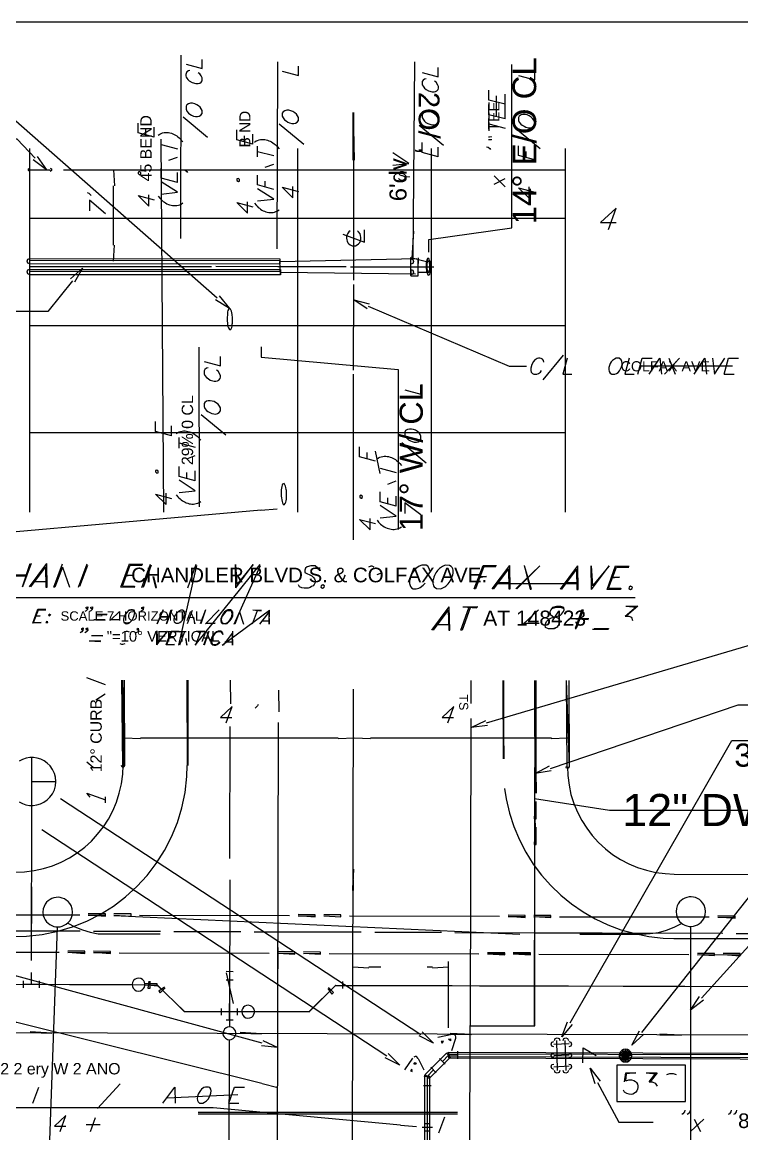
# Model space of a CAD drawing. Header units: feet. Extents: x 13 to 426, y 12 to 285.
# Drawn here: x 96.8 to 164, y 181.1 to 284.9 of the extents above; entities that cross this region are included whole.
import ezdxf
from ezdxf.enums import TextEntityAlignment as Align

# ---------------------------------------------------------------- set-up
doc = ezdxf.new("R2010")
doc.units = ezdxf.units.FT
for name, color, linetype in [('AGUA', 5, 'UTIL_W'), ('ALCANTARILLADO', 3, 'UTIL_SS'), ('ANOTACION', 8, 'CONTINUOUS'), ('EJE_VIA', 7, 'CONTINUOUS')]:
    doc.layers.add(name, color=color, linetype=linetype)
doc.styles.add('CAD_TEXT', font='Arial')
doc.styles.add('LTSTD', font='Arial')
doc.linetypes.add('UTIL_SS', pattern='A,4,-3,["SS",LTSTD,S=1.2,R=0,X=-2.22,Y=-0.6],-3', length=10)
doc.linetypes.add('UTIL_SS_AB', pattern='A,4,-3,["/",LTSTD,S=1.2,R=0,X=-1.86,Y=-0.6],-3,4,-3,["SS",LTSTD,S=1.2,R=0,X=-2.22,Y=-0.6],-3', length=20)
doc.linetypes.add('UTIL_W', pattern='A,4,-3,["W",LTSTD,S=1.2,R=0,X=-1.86,Y=-0.6],-3', length=10)

msp = doc.modelspace()

# ---------------------------------------------------------------- linework, layer by layer
at = {"layer": 'AGUA'}
msp.add_lwpolyline([(52.18, 195.19), (109.35, 194.99), (111.91, 192.5), (123.55, 192.49), (126.06, 194.96), (299.9, 194.46)], dxfattribs=at)
at = {"layer": 'ALCANTARILLADO', "linetype": 'UTIL_SS_AB'}
msp.add_lwpolyline([(144.62, 223.37), (144.58, 191.11), (138.52, 191.13)], dxfattribs=at)
at = {"layer": 'ANOTACION'}
msp.add_lwpolyline([(144.61, 212.39), (151.6, 211.29), (187.9, 211.29)], dxfattribs=at)
msp.add_solid([(144.61, 212.39), (146.65, 211.12), (146.94, 212.97), (144.61, 212.39)], dxfattribs=at)
at = {"layer": 'EJE_VIA'}
for p, q in [((111.57, 264.72), (111.62, 281.85)), ((120.57, 263.75), (120.62, 281.22)), ((133.28, 262.95), (133.43, 281.23)), ((142.48, 265.72), (142.48, 280.98)), ((141.07, 276.1), (141.07, 278.03)), ((141.85, 275.88), (141.85, 278.18)), ((127.72, 260.82), (127.72, 276.48)), ((111.78, 276.08), (114.07, 274.18)), ((120.77, 275.43), (123.05, 273.53)), ((133.83, 275.3), (136.12, 273.42)), ((140.35, 274.93), (140.35, 275.93)), ((140.35, 275.43), (141.85, 275.03)), ((108.3, 274.38), (108.3, 274.95)), ((109.08, 274.17), (109.08, 275.1)), ((117.52, 273.73), (117.52, 274.3)), ((118.3, 273.52), (118.3, 274.45)), ((142.83, 275.03), (145.12, 273.13)), ((110, 239.15), (109.75, 274)), ((109.75, 273.5), (111.25, 273.1)), ((118.75, 272.35), (118.75, 273.35)), ((135.62, 272.33), (135.62, 273.25)), ((97.48, 239.15), (97.48, 273.12)), ((110.47, 272.02), (111.25, 272.32)), ((118.75, 272.85), (120.25, 272.45)), ((122.5, 239.15), (122.5, 273.12)), ((135, 239.15), (135, 273.12)), ((143.83, 272.27), (143.83, 272.83)), ((144.62, 272.05), (144.62, 272.98)), ((147.5, 239.15), (147.5, 273.12)), ((97.48, 271.13), (99.37, 271.13)), ((100.62, 271.13), (147.5, 271.12)), ((105.29, 271.13), (105.39, 269.62)), ((119.45, 271.37), (120.25, 271.67)), ((111.25, 269.95), (111.25, 270.88)), ((119.45, 269.52), (119.45, 270.08)), ((140.85, 270.58), (141.85, 269.53)), ((140.85, 269.8), (141.85, 270.32)), ((105.3, 264.08), (105.3, 269.63)), ((121.05, 269.5), (122.55, 269.1)), ((143.12, 269.45), (144.62, 269.05)), ((107.58, 268.72), (109.08, 268.32)), ((116.8, 268.07), (118.3, 267.67)), ((151.5, 265.55), (152.22, 267.55)), ((97.48, 266.6), (147.5, 266.6)), ((133.17, 262.85), (133.33, 265.38)), ((105.29, 262.58), (105.39, 264.09)), ((120.83, 262.57), (133.62, 262.85)), ((133.05, 262.92), (134.52, 262.57)), ((133.05, 262.4), (133.05, 262.92)), ((133.73, 262.9), (133.75, 262.38)), ((97.48, 262.67), (120.83, 262.65)), ((97.48, 262.08), (114.45, 262.08)), ((120.87, 261.32), (120.83, 262.57)), ((127.42, 262.07), (135.2, 262.07)), ((133.05, 261.77), (133.07, 261.23)), ((133.75, 261.23), (133.75, 262.73)), ((133.75, 261.22), (133.75, 261.75)), ((97.48, 261.67), (120.87, 261.65)), ((120.87, 261.57), (133.5, 261.4)), ((133.07, 261.23), (133.75, 261.22)), ((133.75, 261.57), (134.55, 261.57)), ((127.7, 252.42), (127.72, 260.42)), ((97.48, 256.58), (147.5, 256.58)), ((113.27, 254.57), (113.28, 239.65)), ((145.4, 251.52), (147.3, 253.82)), ((156.75, 252.02), (158.15, 253.52)), ((157.15, 253.52), (157.75, 252.02)), ((131.87, 252.47), (131.88, 237.52)), ((154.47, 252.82), (163.1, 252.82)), ((127.7, 236.57), (127.7, 252.02)), ((162.32, 252.02), (163.25, 252.02)), ((113.47, 248.28), (115.77, 246.38)), ((110.7, 246.28), (110.7, 247.22)), ((97.48, 246.58), (147.5, 246.58)), ((111.43, 245.12), (111.43, 246.12)), ((111.43, 245.62), (112.93, 245.22)), ((132.22, 245.65), (134.5, 243.75)), ((112.15, 244.13), (112.93, 244.43)), ((128.98, 244.13), (128.98, 244.7)), ((130.18, 242.75), (129.77, 244.85)), ((130.18, 243.25), (131.68, 242.85)), ((112.15, 242.28), (112.15, 242.85)), ((112.93, 242.07), (112.93, 243)), ((130.9, 241.77), (131.68, 242.07)), ((109.2, 240.83), (110.7, 240.43)), ((130.9, 239.92), (130.9, 240.48)), ((131.68, 239.7), (131.68, 240.63)), ((119.06, 239.32), (120.57, 239.45)), ((128.27, 238.47), (129.77, 238.07)), ((97.43, 232.15), (99.07, 234.33)), ((98.95, 234.02), (97.53, 232.15)), ((99.72, 232.13), (100.52, 234.32)), ((100.52, 234), (101.18, 232.13)), ((102.02, 232.13), (102.82, 234.32)), ((102.15, 232.23), (102.88, 234.2)), ((105.97, 232.12), (106.77, 234.3)), ((106.12, 232.22), (106.83, 234.18)), ((106.77, 234.3), (108.02, 234.28)), ((106.83, 234.18), (107.98, 234.18)), ((107.95, 232.1), (108.75, 234.28)), ((108.82, 234.18), (108.05, 232.1)), ((111.4, 226.72), (113.08, 234.17)), ((112.22, 232.08), (113.02, 234.27)), ((112.9, 226.72), (118.97, 234.25)), ((116.57, 228.68), (119.03, 234.15)), ((116.7, 232.07), (118.33, 234.25)), ((118.33, 234.25), (116.82, 232.38)), ((138.98, 231.98), (139.8, 234.17)), ((139.8, 234.17), (141.05, 234.15)), ((139.87, 234.05), (141, 234.05)), ((140.65, 231.97), (142.3, 234.15)), ((145.1, 234.13), (142.85, 231.97)), ((145.1, 234.13), (142.95, 231.97)), ((143.65, 234.15), (144.3, 231.95)), ((147.02, 231.95), (148.65, 234.13)), ((149.93, 231.93), (151.57, 234.12)), ((151.57, 234.12), (150.03, 232.25)), ((151.38, 231.93), (152.18, 234.12)), ((151.53, 232.03), (152.25, 234)), ((152.18, 234.12), (153.43, 234.1)), ((152.25, 234), (153.4, 234)), ((95.83, 233.2), (97.08, 233.18)), ((95.87, 233.3), (97.12, 233.3)), ((97.83, 232.67), (99.08, 232.67)), ((141.05, 232.48), (148.67, 232.47)), ((141.2, 232.6), (142.23, 232.58)), ((147.55, 232.57), (148.6, 232.57)), ((93.12, 231.18), (154.02, 231.18)), ((97.75, 228.77), (98.23, 230.08)), ((97.83, 228.83), (98.28, 230.02)), ((98.23, 230.08), (98.98, 230.07)), ((98.28, 230.02), (98.97, 230.02)), ((103.63, 229.62), (104.7, 229.62)), ((103.63, 229.62), (104.68, 229.55)), ((105, 229.05), (105.85, 229.85)), ((112.65, 229.95), (112.18, 228.7)), ((113.87, 230.02), (113.38, 228.7)), ((113.87, 230.02), (113.43, 228.7)), ((113.88, 228.7), (115.17, 230)), ((115.45, 226.7), (119.87, 229.98)), ((117.05, 229.82), (116.63, 228.68)), ((117.05, 229.82), (117.43, 228.68)), ((118.72, 229.93), (118.25, 228.68)), ((118.3, 230), (119.12, 229.98)), ((118.3, 230), (119.08, 229.93)), ((119.8, 229.8), (118.93, 228.68)), ((135.03, 228.1), (136.65, 230.3)), ((136.53, 229.98), (135.13, 228.1)), ((137.73, 228.12), (138.48, 230.2)), ((137.9, 230.3), (139.22, 230.2)), ((143.55, 228.67), (144.98, 230.02)), ((153.08, 229.43), (154.15, 230.37)), ((153.12, 230.37), (154.12, 230.27)), ((103.45, 229.12), (104.52, 229.12)), ((103.45, 229.12), (104.5, 229.05)), ((105.02, 229.12), (105.9, 229.1)), ((109.67, 229.35), (110.42, 229.33)), ((109.7, 229.4), (110.45, 229.4)), ((119.12, 228.98), (119.87, 228.98)), ((135.43, 228.63), (136.68, 228.63)), ((143.58, 228.77), (145.05, 228.77)), ((147.9, 229.2), (149.68, 229.2)), ((147.9, 229.2), (149.63, 229.1)), ((103.22, 227.63), (104.28, 227.63)), ((103.22, 227.63), (104.25, 227.57)), ((109.33, 226.73), (110.32, 228.03)), ((110.32, 228.03), (109.4, 226.92)), ((110.2, 226.73), (110.68, 228.03)), ((110.28, 226.78), (110.73, 227.98)), ((110.68, 228.03), (111.43, 228.03)), ((110.73, 227.98), (111.42, 227.97)), ((111.92, 227.97), (111.45, 226.72)), ((113.42, 227.97), (112.95, 226.72)), ((113, 228.03), (113.82, 228.03)), ((113, 228.03), (113.78, 227.97)), ((114.18, 228.03), (113.7, 226.72)), ((114.18, 228.03), (113.77, 226.72)), ((116.37, 227.83), (115.52, 226.7)), ((146.42, 228.25), (146.82, 228.47)), ((103.03, 227.13), (104.1, 227.13)), ((103.03, 227.13), (104.07, 227.07)), ((115.7, 227.02), (116.45, 227.02)), ((102.77, 223.68), (104.52, 223.05)), ((106.05, 223.43), (106.23, 215.46)), ((106.05, 223.43), (106.13, 215.47)), ((106.12, 223.44), (106.33, 215.47)), ((106.27, 223.43), (106.33, 215.47)), ((112.15, 223.43), (112.2, 215.47)), ((112.15, 223.43), (112.17, 215.47)), ((112.17, 223.43), (112.23, 215.47)), ((112.23, 223.43), (112.23, 215.47)), ((116.17, 223.43), (116.2, 221.22)), ((138.7, 221.27), (138.7, 223.42)), ((141.65, 223.42), (141.73, 216.08)), ((141.65, 223.42), (141.67, 216.08)), ((141.73, 216.08), (141.73, 223.42)), ((144.6, 223.42), (144.77, 212.9)), ((144.6, 223.42), (144.63, 212.9)), ((144.77, 212.9), (144.77, 223.42)), ((147.55, 223.42), (147.83, 215.35)), ((147.55, 223.42), (147.63, 215.35)), ((147.8, 223.42), (147.83, 215.35)), ((120.69, 222.5), (120.72, 220.5)), ((127.36, 83.6), (127.7, 222.6)), ((103.65, 221.62), (104.52, 222.18)), ((115.82, 219.47), (116.37, 220.97)), ((136.52, 219.47), (137.07, 220.97)), ((120.47, 131.03), (120.69, 219.5)), ((138.62, 191.15), (138.7, 219.85)), ((116.15, 206.78), (116.18, 219.12)), ((106.3, 218.07), (107.81, 217.98)), ((107.8, 218.07), (126.28, 218.07)), ((126.27, 217.98), (127.78, 218.07)), ((127.78, 218.07), (129.29, 217.98)), ((129.28, 218.07), (146.18, 218.07)), ((146.17, 217.98), (147.68, 218.07)), ((97.65, 211.73), (97.67, 216.22)), ((102.8, 215.82), (103.38, 215.32)), ((100.33, 212.38), (134, 190.33)), ((104.55, 211.97), (104.55, 212.55)), ((144.64, 212.1), (144.67, 208.1)), ((97.62, 197.33), (97.65, 211.73)), ((98.6, 209.48), (130.82, 188.35)), ((144.62, 191.15), (144.65, 207.3)), ((127.65, 205.78), (127.66, 203.78)), ((157.65, 205.32), (274.88, 204.92)), ((97.63, 197.25), (97.65, 204.13)), ((88.13, 201.54), (102.13, 201.52)), ((102.93, 201.49), (104.53, 201.5)), ((105.33, 201.47), (143.25, 199.72)), ((107.73, 201.48), (121.73, 201.45)), ((122.53, 201.42), (124.13, 201.43)), ((127.33, 201.41), (141.33, 201.38)), ((142.13, 201.36), (143.73, 201.37)), ((144.53, 201.34), (146.13, 201.37)), ((146.93, 201.34), (160.93, 201.32)), ((161.73, 201.29), (163.33, 201.3)), ((95.93, 200.01), (102.18, 200.02)), ((99.17, 175.25), (100.07, 200.38)), ((103.43, 199.99), (109.68, 199.98)), ((110.93, 199.96), (117.18, 199.97)), ((118.43, 199.94), (128.43, 199.92)), ((129.68, 199.89), (135.93, 199.9)), ((137.18, 199.87), (162.18, 199.8)), ((144.68, 199.84), (150.93, 199.85)), ((159.18, 159.68), (159.2, 200.43)), ((163.43, 199.77), (169.68, 199.78)), ((120.62, 198.48), (120.65, 196.48)), ((157.63, 199.32), (170.22, 199.28)), ((90.88, 198.02), (100.22, 198.02)), ((101.02, 197.99), (102.62, 198.02)), ((103.42, 197.99), (105.02, 198)), ((105.82, 197.98), (119.82, 197.95)), ((120.62, 197.92), (122.22, 197.95)), ((123.02, 197.92), (124.62, 197.93)), ((125.42, 197.91), (139.42, 197.88)), ((127.63, 197.15), (127.63, 198.15)), ((140.22, 197.86), (141.82, 197.88)), ((142.62, 197.86), (144.22, 197.87)), ((145.02, 197.84), (159.02, 197.82)), ((159.82, 197.79), (163.82, 197.8)), ((127.63, 196.66), (129.14, 196.56)), ((129.13, 196.65), (130.25, 196.65)), ((134.58, 196.65), (135.08, 196.65)), ((135.07, 196.56), (136.58, 196.66)), ((136.58, 190.95), (136.58, 197.15)), ((96.87, 194.7), (96.87, 195.35)), ((97.62, 195.03), (97.62, 196.12)), ((98.38, 194.7), (98.38, 195.35)), ((115.82, 196.25), (116.45, 196.23)), ((115.82, 196.1), (116.45, 193.23)), ((115.82, 195.45), (116.45, 195.45)), ((126.7, 194.63), (126.72, 195.28)), ((52.28, 195.18), (107.03, 195)), ((96.87, 195.03), (98.38, 195.03)), ((108.23, 194.97), (109.37, 194.98)), ((109.37, 194.98), (111.88, 192.48)), ((123.55, 192.45), (126.05, 194.95)), ((126.05, 194.91), (242.75, 194.65)), ((116.12, 191.7), (116.12, 193.22)), ((111.88, 192.48), (117.25, 192.47)), ((115.37, 192.13), (115.37, 192.78)), ((116.88, 192.13), (116.88, 192.78)), ((118.45, 192.47), (123.55, 192.45)), ((115.8, 191.7), (116.45, 191.7)), ((138.58, 178.27), (138.59, 191.15)), ((138.62, 191.12), (144.62, 191.15)), ((58.3, 190.65), (175.12, 190.27)), ((135.58, 190.1), (136.92, 190.38)), ((136.72, 190.37), (138.72, 190.38)), ((156.32, 190.3), (158.32, 190.32)), ((115.97, 134.7), (116.12, 189.85)), ((136.88, 188.85), (137.25, 189.98)), ((146.4, 189.43), (147.83, 189.5)), ((146.65, 189.79), (146.72, 186.98)), ((147.45, 189.79), (147.52, 186.98)), ((149.15, 189.08), (150.35, 188.37)), ((132.48, 187.02), (133.23, 188.13)), ((133.75, 188.1), (134.28, 187.03)), ((135.73, 188.08), (136.25, 187.57)), ((136.58, 188.54), (299.95, 188.1)), ((136.58, 188.29), (299.95, 187.77)), ((137.43, 188.05), (137.43, 188.77)), ((146.4, 188.38), (147.83, 188.45)), ((134.93, 187.27), (135.43, 186.75)), ((146.4, 187.33), (147.83, 187.4)), ((158.7, 184.07), (158.7, 187.47)), ((134.58, 186.42), (134.6, 106.17)), ((153.02, 185.9), (153.12, 186.77)), ((153.12, 186), (153.2, 186.67)), ((155.02, 186.77), (155.97, 186.67)), ((155.3, 185.9), (155.97, 186.77)), ((97.77, 183.93), (98.32, 185.43)), ((103.8, 183.43), (105.92, 185.72)), ((119.16, 185.76), (120.62, 185.4)), ((134.23, 185.58), (134.95, 185.58)), ((110.3, 184.43), (116.9, 184.72)), ((116.05, 183.93), (116.98, 183.93)), ((152.3, 184.07), (158.7, 184.07)), ((113.2, 183.08), (137.4, 183.08)), ((113.2, 182.93), (137.4, 182.93)), ((100.3, 181.28), (100.85, 182.78)), ((102.75, 181.93), (104.03, 181.93)), ((103.15, 181.28), (103.62, 182.57)), ((132.09, 181.87), (133.6, 181.73)), ((134.3, 182.03), (134.87, 182.03)), ((135.68, 181.15), (136.22, 182.65)), ((159.18, 181.27), (160.42, 182.43)), ((159.5, 182.43), (160.1, 181.27)), ((134.1, 181.68), (135.07, 181.68)), ((134.3, 181.33), (134.87, 181.33))]:
    msp.add_line(p, q, dxfattribs=at)
for points in [[(426.22, 284.92), (12.6, 284.92), (12.6, 12.08)], [(112.07, 281), (113.57, 280.6), (113.57, 281.45)], [(121.05, 280.35), (122.55, 279.95), (122.55, 280.8)], [(134.12, 280.23), (135.62, 279.83), (135.62, 280.68)], [(112.42, 280.4), (112.28, 280.37), (112.13, 280.27), (112.07, 280.14), (112.04, 280.02), (112.05, 279.9), (112.09, 279.78), (112.15, 279.68), (112.23, 279.57), (112.37, 279.44), (112.63, 279.27), (112.98, 279.18), (113.2, 279.2), (113.35, 279.23), (113.48, 279.33), (113.57, 279.45), (113.57, 279.73), (113.48, 279.9), (113.35, 280.08), (113.2, 280.2)], [(134.48, 279.63), (134.33, 279.6), (134.2, 279.5), (134.12, 279.37), (134.12, 279.08), (134.2, 278.93), (134.33, 278.75), (134.48, 278.63), (134.7, 278.5), (135.05, 278.42), (135.22, 278.41), (135.37, 278.44), (135.48, 278.5), (135.6, 278.64), (135.63, 278.76), (135.63, 278.9), (135.59, 279.05), (135.42, 279.32), (135.27, 279.42)], [(143.12, 279.95), (144.62, 279.55), (144.62, 280.4)], [(141.85, 277.25), (140.35, 277.65), (140.35, 278.58)], [(112.07, 276.78), (112.13, 276.62), (112.28, 276.43), (112.42, 276.32), (112.58, 276.23), (112.76, 276.15), (112.95, 276.11), (113.13, 276.1), (113.3, 276.14), (113.45, 276.23), (113.57, 276.38), (113.57, 276.67), (113.48, 276.83), (113.38, 276.97), (113.23, 277.1), (113.06, 277.21), (112.87, 277.29), (112.67, 277.34), (112.47, 277.35), (112.29, 277.3), (112.13, 277.2), (112.07, 277.07), (112.07, 276.78)], [(114.98, 259.15), (94.9, 276.8), (60.88, 276.8)], [(121.05, 276.13), (121.12, 275.98), (121.27, 275.8), (121.4, 275.69), (121.56, 275.59), (121.74, 275.51), (121.93, 275.46), (122.12, 275.45), (122.29, 275.49), (122.44, 275.58), (122.55, 275.73), (122.55, 276.02), (122.48, 276.18), (122.37, 276.33), (122.22, 276.46), (122.04, 276.57), (121.86, 276.65), (121.66, 276.69), (121.47, 276.7), (121.28, 276.65), (121.12, 276.55), (121.05, 276.42), (121.05, 276.13)], [(127.67, 272.02), (127.67, 276.48), (127.77, 272.02)], [(134.12, 276.02), (134.2, 275.85), (134.33, 275.67), (134.47, 275.56), (134.64, 275.47), (134.82, 275.39), (135.01, 275.34), (135.2, 275.33), (135.37, 275.36), (135.51, 275.46), (135.62, 275.62), (135.62, 275.9), (135.55, 276.07), (135.45, 276.21), (135.3, 276.34), (135.12, 276.45), (134.93, 276.53), (134.83, 276.56), (134.73, 276.58), (134.53, 276.58), (134.35, 276.54), (134.2, 276.43), (134.12, 276.3), (134.12, 276.02)], [(141.85, 275.88), (140.35, 276.28), (140.35, 277.22)], [(143.12, 275.73), (143.18, 275.57), (143.33, 275.4), (143.46, 275.29), (143.63, 275.19), (143.81, 275.11), (144, 275.06), (144.18, 275.05), (144.36, 275.09), (144.51, 275.18), (144.62, 275.33), (144.62, 275.62), (144.55, 275.78), (144.43, 275.93), (144.28, 276.06), (144.11, 276.17), (143.92, 276.25), (143.73, 276.29), (143.53, 276.3), (143.35, 276.25), (143.18, 276.15), (143.12, 276.02), (143.12, 275.73)], [(109.08, 274.17), (107.58, 274.57), (107.58, 275.5)], [(109.47, 274.37), (109.62, 274.47), (109.75, 274.53), (109.88, 274.57), (110.02, 274.6), (110.15, 274.62), (110.29, 274.62), (110.42, 274.6), (110.56, 274.58), (110.69, 274.54), (110.82, 274.49), (110.95, 274.43), (111.08, 274.37), (111.2, 274.29), (111.31, 274.21), (111.42, 274.12), (111.52, 274.03), (111.75, 273.75)], [(118.3, 273.52), (116.8, 273.92), (116.8, 274.85)], [(97.97, 272.22), (96.28, 273.98), (89.52, 273.98)], [(118.45, 273.72), (118.6, 273.82), (118.74, 273.88), (118.88, 273.92), (119.01, 273.95), (119.15, 273.97), (119.29, 273.97), (119.42, 273.96), (119.55, 273.93), (119.68, 273.89), (119.81, 273.85), (119.93, 273.79), (120.05, 273.73), (120.17, 273.65), (120.28, 273.57), (120.39, 273.48), (120.5, 273.38), (120.6, 273.28), (120.75, 273.1)], [(135.62, 272.33), (134.12, 272.73), (134.12, 273.67)], [(140.13, 273.28), (140.28, 273.23), (140.42, 273.13), (140.48, 273.03)], [(144.62, 272.05), (143.12, 272.45), (143.12, 273.38)], [(98.15, 272.38), (99.02, 271.13), (97.8, 272.05)], [(131.37, 271.57), (132.87, 271.73), (131.37, 272.72)], [(97.48, 270.98), (97.35, 271.07), (97.35, 271.22), (97.48, 271.28)], [(99.37, 271.28), (99.5, 271.22), (99.5, 271.07), (99.37, 270.98)], [(111.25, 269.95), (109.75, 270.35), (109.75, 271.28)], [(111.85, 271.13), (111.98, 271.08), (112.13, 270.98), (112.2, 270.88)], [(107.72, 270.97), (107.6, 270.92), (107.6, 270.78), (107.72, 270.67), (107.85, 270.72), (107.85, 270.85), (107.72, 270.97)], [(116.95, 270.32), (116.82, 270.27), (116.82, 270.13), (116.95, 270.03), (117.07, 270.07), (117.07, 270.22), (116.95, 270.32)], [(120.25, 269.3), (118.75, 269.72), (118.75, 270.63)], [(102.83, 269), (102.98, 268.95), (103.12, 268.83), (103.2, 268.73)], [(109.75, 268.85), (111.25, 269.03), (109.75, 270)], [(118.75, 268.22), (120.25, 268.38), (118.75, 269.35)], [(121.05, 269.5), (122.05, 268.52), (122.05, 269.58)], [(143.12, 269.45), (144.12, 268.47), (144.12, 269.53)], [(104.55, 267.03), (103.05, 268.28), (103.05, 267.28)], [(107.58, 268.72), (108.58, 267.73), (108.58, 268.8)], [(109.47, 268.65), (109.62, 268.47), (109.71, 268.37), (109.82, 268.27), (109.93, 268.18), (110.04, 268.1), (110.16, 268.03), (110.28, 267.96), (110.41, 267.9), (110.53, 267.86), (110.67, 267.82), (110.8, 267.8), (110.94, 267.78), (111.07, 267.78), (111.21, 267.8), (111.35, 267.83), (111.48, 267.87), (111.62, 267.93), (111.75, 268.03)], [(116.8, 268.07), (117.8, 267.08), (117.8, 268.15)], [(118.45, 268), (118.6, 267.82), (118.7, 267.72), (118.81, 267.62), (118.92, 267.53), (119.03, 267.45), (119.15, 267.37), (119.27, 267.31), (119.39, 267.25), (119.52, 267.21), (119.65, 267.17), (119.78, 267.14), (119.91, 267.13), (120.05, 267.13), (120.19, 267.15), (120.32, 267.18), (120.46, 267.22), (120.6, 267.28), (120.75, 267.38)], [(152.22, 267.55), (150.78, 266.22), (152.22, 266.22)], [(126.72, 265.1), (128.72, 264.37), (128.72, 265.52)], [(127.38, 265.42), (127.27, 265.33), (127.13, 265.15), (127.08, 265.01), (127.05, 264.87), (127.05, 264.73), (127.07, 264.58), (127.11, 264.45), (127.18, 264.32), (127.27, 264.21), (127.38, 264.12), (127.57, 264.03), (127.88, 264.03), (128.05, 264.11), (128.18, 264.21), (128.28, 264.34), (128.34, 264.48), (128.38, 264.64), (128.38, 264.81), (128.36, 264.98), (128.32, 265.15), (128.18, 265.33), (128.07, 265.42)], [(134.73, 263.43), (134.73, 264.62), (142.48, 265.72)], [(97.48, 262.33), (97.3, 262.4), (97.23, 262.58), (97.3, 262.77), (97.48, 262.83)], [(120.83, 262.32), (97.48, 262.33), (97.48, 262.83), (120.83, 262.82), (120.83, 262.32)], [(133.05, 262.82), (133.23, 262.75), (133.3, 262.57), (133.23, 262.38), (133.05, 262.32)], [(134.57, 261.5), (134.63, 261.32), (134.75, 261.27), (134.82, 261.38), (134.86, 261.51), (134.88, 261.64), (134.89, 261.79), (134.9, 261.93), (134.9, 262.17), (134.88, 262.32), (134.87, 262.44), (134.85, 262.55), (134.81, 262.66), (134.77, 262.77), (134.65, 262.88), (134.56, 262.72), (134.52, 262.58), (134.5, 262.42), (134.49, 262.25), (134.49, 262.08), (134.5, 261.91), (134.52, 261.75), (134.53, 261.62), (134.57, 261.5)], [(97.48, 261.33), (97.3, 261.4), (97.23, 261.58), (97.3, 261.77), (97.48, 261.83)], [(120.87, 261.32), (97.48, 261.33), (97.48, 261.83), (120.87, 261.82), (120.87, 261.32)], [(101.27, 260.93), (102.4, 261.95), (101.65, 260.62)], [(127.02, 262.07), (120.62, 262.07), (114.85, 262.08)], [(133.07, 261.25), (133.05, 261.42), (133.05, 262.75)], [(133.07, 261.82), (133.25, 261.75), (133.32, 261.57), (133.25, 261.38), (133.07, 261.32)], [(134.58, 262.47), (134.56, 262.33), (134.56, 262.23), (134.55, 262.12), (134.55, 262), (134.56, 261.89), (134.58, 261.78), (134.6, 261.68), (134.67, 261.53), (134.77, 261.58), (134.81, 261.7), (134.83, 261.87), (134.84, 262.06), (134.82, 262.26), (134.8, 262.43), (134.76, 262.55), (134.65, 262.62), (134.58, 262.47)], [(101.47, 260.77), (99.17, 257.9), (89.17, 257.9)], [(115.15, 259.35), (116.12, 258.17), (114.82, 258.97)], [(128.98, 258.15), (127.72, 258.98), (129.18, 258.62)], [(115.95, 257.87), (115.93, 257.72), (115.92, 257.55), (115.9, 257.37), (115.9, 257.18), (115.95, 256.63), (115.98, 256.48), (116.02, 256.37), (116.12, 256.2), (116.25, 256.22), (116.33, 256.4), (116.37, 256.53), (116.38, 256.7), (116.39, 256.81), (116.4, 256.93), (116.4, 257.04), (116.4, 257.16), (116.4, 257.27), (116.39, 257.39), (116.38, 257.5), (116.37, 257.62), (116.3, 257.92), (116.22, 258.1), (116.07, 258.13), (115.98, 257.98), (115.95, 257.87)], [(129.08, 258.38), (142.25, 252.77), (143.87, 252.78)], [(119.08, 254.6), (119.08, 253.63), (131.87, 252.47)], [(113.77, 253.22), (115.27, 252.82), (115.27, 253.67)], [(145.48, 253.17), (145.45, 253.32), (145.35, 253.45), (145.23, 253.51), (145.11, 253.54), (144.99, 253.53), (144.86, 253.49), (144.75, 253.43), (144.64, 253.36), (144.52, 253.22), (144.35, 252.95), (144.27, 252.6), (144.27, 252.38), (144.3, 252.23), (144.42, 252.1), (144.53, 252.02), (144.82, 252.02), (144.98, 252.1), (145.17, 252.23), (145.27, 252.38)], [(147.65, 253.52), (147.25, 252.02), (148.1, 252.02)], [(152.22, 253.52), (152.07, 253.45), (151.88, 253.32), (151.77, 253.18), (151.67, 253.02), (151.6, 252.84), (151.55, 252.65), (151.55, 252.47), (151.58, 252.29), (151.67, 252.14), (151.82, 252.02), (152.1, 252.02), (152.27, 252.1), (152.41, 252.2), (152.54, 252.35), (152.65, 252.52), (152.73, 252.72), (152.76, 252.82), (152.78, 252.92), (152.78, 253.02), (152.76, 253.21), (152.69, 253.38), (152.52, 253.52), (152.22, 253.52)], [(153.43, 253.52), (153.03, 252.02), (153.9, 252.02)], [(154.25, 252.02), (154.65, 253.52), (155.58, 253.52)], [(155.32, 252.02), (156.3, 253.52), (156.47, 252.02)], [(159.53, 252.02), (160.52, 253.52), (160.68, 252.02)], [(161.22, 253.52), (161.4, 252.02), (162.37, 253.52)], [(162.32, 252.02), (162.72, 253.52), (163.65, 253.52)], [(114.12, 252.62), (113.97, 252.58), (113.83, 252.48), (113.77, 252.35), (113.77, 252.07), (113.83, 251.9), (113.97, 251.72), (114.12, 251.62), (114.33, 251.48), (114.68, 251.38), (114.85, 251.39), (115, 251.42), (115.12, 251.48), (115.25, 251.63), (115.29, 251.75), (115.28, 251.89), (115.23, 252.04), (115.05, 252.3), (114.9, 252.4)], [(132.5, 250.57), (134, 250.17), (134, 251.02)], [(113.77, 249), (113.83, 248.83), (113.97, 248.65), (114.11, 248.55), (114.27, 248.45), (114.46, 248.37), (114.65, 248.33), (114.83, 248.31), (115, 248.35), (115.15, 248.44), (115.27, 248.6), (115.27, 248.88), (115.18, 249.05), (115.05, 249.22), (114.9, 249.33), (114.68, 249.47), (114.33, 249.55), (114.12, 249.55), (113.97, 249.52), (113.83, 249.4), (113.77, 249.28), (113.77, 249)], [(110.7, 246.28), (109.2, 246.68), (109.2, 247.62)], [(111.15, 246.48), (111.3, 246.58), (111.43, 246.64), (111.56, 246.69), (111.7, 246.71), (111.83, 246.73), (111.97, 246.73), (112.11, 246.71), (112.24, 246.69), (112.38, 246.65), (112.51, 246.61), (112.64, 246.55), (112.76, 246.48), (112.88, 246.41), (112.99, 246.33), (113.1, 246.24), (113.21, 246.15), (113.43, 245.87)], [(132.5, 246.35), (132.57, 246.2), (132.72, 246.02), (132.85, 245.91), (133.01, 245.81), (133.19, 245.73), (133.38, 245.68), (133.57, 245.67), (133.74, 245.71), (133.89, 245.8), (134, 245.95), (134, 246.23), (133.93, 246.4), (133.82, 246.55), (133.67, 246.68), (133.49, 246.79), (133.31, 246.87), (133.11, 246.91), (132.92, 246.91), (132.73, 246.87), (132.57, 246.77), (132.5, 246.63), (132.5, 246.35)], [(129.77, 243.92), (128.27, 244.32), (128.27, 245.25)], [(129.9, 244.12), (130.03, 244.22), (130.17, 244.28), (130.3, 244.32), (130.44, 244.35), (130.58, 244.37), (130.71, 244.37), (130.85, 244.35), (130.98, 244.33), (131.12, 244.29), (131.24, 244.25), (131.37, 244.19), (131.49, 244.12), (131.61, 244.05), (131.73, 243.97), (131.83, 243.88), (131.94, 243.78), (132.03, 243.68), (132.18, 243.5)], [(109.33, 243.07), (109.22, 243.03), (109.22, 242.9), (109.33, 242.78), (109.47, 242.83), (109.47, 242.97), (109.33, 243.07)], [(112.93, 242.07), (111.43, 242.47), (111.43, 243.4)], [(111.43, 240.97), (112.93, 241.13), (111.43, 242.12)], [(121, 241.53), (120.97, 241.38), (120.95, 241.22), (120.95, 240.65), (120.97, 240.47), (121, 240.3), (121.03, 240.15), (121.07, 240.02), (121.13, 239.9), (121.24, 239.83), (121.33, 239.95), (121.38, 240.07), (121.4, 240.2), (121.43, 240.35), (121.44, 240.46), (121.45, 240.58), (121.45, 240.69), (121.45, 240.81), (121.45, 240.92), (121.44, 241.04), (121.43, 241.15), (121.42, 241.27), (121.38, 241.43), (121.35, 241.57), (121.3, 241.68), (121.22, 241.82), (121.07, 241.75), (121.03, 241.65), (121, 241.53)], [(131.68, 239.7), (130.18, 240.1), (130.18, 241.03)], [(109.2, 240.83), (110.2, 239.85), (110.2, 240.92)], [(111.15, 240.77), (111.3, 240.58), (111.4, 240.48), (111.51, 240.39), (111.62, 240.3), (111.73, 240.21), (111.85, 240.14), (111.97, 240.07), (112.09, 240.02), (112.22, 239.97), (112.35, 239.93), (112.48, 239.91), (112.61, 239.9), (112.75, 239.9), (112.88, 239.91), (113.02, 239.94), (113.16, 239.99), (113.3, 240.05), (113.43, 240.15)], [(128.4, 240.72), (128.29, 240.66), (128.28, 240.53), (128.41, 240.44), (128.52, 240.45), (128.53, 240.6), (128.4, 240.72)], [(134, 238.88), (132.5, 240), (132.5, 239)], [(119.07, 239.32), (93.7, 237.07), (74.37, 237.07)], [(130.18, 238.6), (131.68, 238.78), (130.18, 239.75)], [(128.27, 238.47), (129.27, 237.48), (129.27, 238.55)], [(129.9, 238.4), (130.03, 238.22), (130.23, 238.03), (130.34, 237.94), (130.45, 237.86), (130.57, 237.78), (130.7, 237.72), (130.83, 237.66), (130.96, 237.61), (131.09, 237.57), (131.23, 237.55), (131.36, 237.53), (131.5, 237.53), (131.63, 237.55), (131.77, 237.58), (131.9, 237.62), (132.03, 237.68), (132.18, 237.78)], [(97.6, 234.33), (96.8, 232.15), (97.5, 234.33)], [(98.95, 234.02), (98.98, 232.13), (99.1, 232.13), (99.07, 234.33)], [(100.52, 234), (99.82, 232.13), (99.72, 232.13)], [(116.7, 232.07), (116.67, 234.25), (116.82, 232.38)], [(124.58, 233.92), (124.37, 233.92), (124.13, 234.12), (123.72, 234.12), (123.37, 234.02), (123.22, 233.92), (123.15, 233.72), (123.17, 233.5), (123.35, 233.4), (123.61, 233.29), (123.82, 233.18), (123.97, 233.05), (124.06, 232.91), (124.11, 232.77), (124.12, 232.64), (124.09, 232.51), (124.02, 232.38), (123.92, 232.27), (123.79, 232.18), (123.64, 232.1), (123.46, 232.05), (123.28, 232.03), (123.08, 232.03), (122.88, 232.07), (122.67, 232.15), (122.55, 232.35)], [(129.62, 234), (129.45, 234.1), (129.33, 234.1), (129.1, 234)], [(134.82, 233.67), (134.78, 233.87), (134.65, 234.08), (134.48, 234.18), (134.07, 234.18), (133.82, 234.08), (133.53, 233.88), (133.35, 233.67), (133.13, 233.35), (132.95, 232.83), (132.93, 232.71), (132.93, 232.59), (132.93, 232.48), (132.95, 232.37), (133.02, 232.2), (133.12, 232.07), (133.27, 231.99), (133.45, 231.97), (133.56, 231.98), (133.67, 232), (133.79, 232.04), (133.92, 232.1), (134.22, 232.32), (134.38, 232.52)], [(136.25, 234.18), (136, 234.07), (135.72, 233.87), (135.55, 233.7), (135.47, 233.6), (135.39, 233.48), (135.32, 233.35), (135.26, 233.21), (135.2, 233.07), (135.16, 232.92), (135.12, 232.77), (135.11, 232.63), (135.11, 232.5), (135.13, 232.37), (135.17, 232.25), (135.24, 232.15), (135.45, 232), (135.87, 231.98), (136.12, 232.1), (136.22, 232.16), (136.33, 232.24), (136.44, 232.34), (136.54, 232.45), (136.63, 232.57), (136.72, 232.7), (136.8, 232.84), (136.87, 232.98), (136.93, 233.13), (136.97, 233.28), (137, 233.43), (137.01, 233.57), (137, 233.71), (136.97, 233.84), (136.91, 233.96), (136.83, 234.07), (136.67, 234.17), (136.25, 234.18)], [(139.87, 234.05), (139.1, 231.98), (138.98, 231.98)], [(142.18, 233.83), (140.77, 231.97), (140.65, 231.97)], [(142.18, 233.83), (142.22, 231.97), (142.32, 231.97), (142.3, 234.15)], [(143.65, 234.15), (144.2, 231.95), (144.3, 231.95)], [(148.53, 233.82), (147.12, 231.95), (147.02, 231.95)], [(148.53, 233.82), (148.57, 231.93), (148.68, 231.93), (148.65, 234.13)], [(149.93, 231.93), (149.9, 234.12), (150.03, 232.25)], [(106.5, 233.25), (107.12, 233.25), (106.45, 233.15)], [(108.95, 233.13), (109.2, 232.1), (109.3, 232.1), (109.07, 233.13)], [(130.37, 233.47), (130.12, 233.37), (129.87, 233.27)], [(139.52, 233.12), (140.13, 233.12), (139.48, 233.02)], [(151.92, 233.07), (152.53, 233.07), (151.87, 232.97)], [(106.12, 232.22), (107.25, 232.22), (107.22, 232.1), (105.97, 232.12)], [(124.83, 232.35), (124.68, 232.25), (124.65, 232.13), (124.82, 232.03), (124.97, 232.13), (125, 232.25), (124.83, 232.35)], [(151.53, 232.03), (152.67, 232.03), (152.63, 231.92), (151.38, 231.93)], [(153.58, 232.23), (153.43, 232.13), (153.4, 232.02), (153.57, 231.92), (153.72, 232.02), (153.75, 232.13), (153.58, 232.23)], [(99.33, 229.63), (99.22, 229.52), (99.32, 229.45), (99.43, 229.57)], [(102.9, 230.18), (102.77, 230.12), (102.75, 230.25), (102.88, 230.3), (102.87, 230.05), (102.75, 229.93), (102.6, 229.87)], [(103.35, 230.18), (103.2, 230.12), (103.18, 230.25), (103.33, 230.3), (103.3, 230.05), (103.18, 229.93), (103.05, 229.87)], [(106.92, 230.03), (106.72, 229.98), (106.5, 229.74), (106.35, 229.51), (106.26, 229.31), (106.22, 229.14), (106.22, 228.99), (106.26, 228.87), (106.42, 228.73), (106.53, 228.72), (106.66, 228.74), (106.78, 228.8), (106.91, 228.91), (107.03, 229.05), (107.13, 229.25), (107.21, 229.49), (107.27, 229.78), (107.22, 229.98), (107.05, 230.03), (106.92, 230.03)], [(107.18, 229.92), (107.03, 229.98), (106.9, 229.98), (106.68, 229.92)], [(108.1, 230.17), (107.95, 230.1), (107.93, 230.22), (108.08, 230.28), (108.05, 230.03), (107.93, 229.92), (107.8, 229.85)], [(109.38, 228.72), (109.92, 230.03), (109.38, 228.72)], [(110.73, 230.03), (110.25, 228.72), (110.67, 230.03)], [(111.58, 229.97), (111.38, 229.9), (111.18, 229.68), (111.03, 229.48), (110.95, 229.3), (110.91, 229.14), (110.92, 229.01), (110.96, 228.9), (111.13, 228.77), (111.24, 228.76), (111.36, 228.78), (111.49, 228.83), (111.61, 228.92), (111.72, 229.05), (111.82, 229.23), (111.89, 229.44), (111.93, 229.7), (111.88, 229.9), (111.72, 229.97), (111.58, 229.97)], [(115.98, 230), (115.83, 229.95), (115.67, 229.82), (115.53, 229.65), (115.44, 229.5), (115.36, 229.33), (115.31, 229.16), (115.3, 228.99), (115.33, 228.84), (115.43, 228.74), (115.75, 228.7), (115.9, 228.75), (116.03, 228.85), (116.16, 228.98), (116.28, 229.13), (116.37, 229.29), (116.43, 229.46), (116.44, 229.63), (116.42, 229.79), (116.33, 229.93), (116.23, 230), (115.98, 230)], [(116.03, 229.93), (115.82, 229.88), (115.61, 229.66), (115.47, 229.45), (115.38, 229.27), (115.35, 229.11), (115.36, 228.98), (115.4, 228.87), (115.57, 228.75), (115.68, 228.74), (115.8, 228.76), (115.93, 228.82), (116.05, 228.91), (116.16, 229.05), (116.26, 229.22), (116.33, 229.43), (116.37, 229.68), (116.32, 229.88), (116.15, 229.93), (116.03, 229.93)], [(119.8, 229.8), (119.82, 228.68), (119.87, 229.98)], [(136.53, 229.98), (136.6, 228.12), (136.7, 228.12), (136.65, 230.3)], [(138.6, 230.2), (137.85, 228.12), (137.73, 228.12)], [(137.9, 230.3), (139.25, 230.32), (139.22, 230.2)], [(146.65, 230.33), (146.3, 230.23), (146.12, 230.02), (146.05, 229.82), (146.08, 229.6), (146.32, 229.4), (146.7, 229.3), (146.87, 229.2), (146.93, 229.08), (146.97, 228.88), (146.85, 228.57), (146.67, 228.37), (146.32, 228.25), (145.9, 228.25), (145.63, 228.35), (145.6, 228.57), (145.65, 228.76), (145.73, 228.91), (145.83, 229.03), (145.94, 229.13), (146.06, 229.2), (146.19, 229.26), (146.33, 229.3), (146.48, 229.34), (146.62, 229.38), (146.76, 229.42), (146.9, 229.47), (147.02, 229.53), (147.13, 229.61), (147.23, 229.72), (147.31, 229.86), (147.37, 230.03), (147.35, 230.23), (147.07, 230.33), (146.65, 230.33)], [(147.3, 230.13), (147.03, 230.23), (146.62, 230.23), (146.27, 230.13)], [(149.03, 230.03), (148.4, 228.27), (148.5, 228.27)], [(149.03, 230.03), (149.15, 230.03), (148.5, 228.27)], [(153.12, 230.37), (154.25, 230.37), (153.18, 229.43)], [(97.83, 228.83), (98.53, 228.82), (97.75, 228.77)], [(98.07, 229.45), (98.45, 229.45), (98.05, 229.38)], [(99.07, 228.95), (98.97, 228.82), (99.15, 228.82), (99.13, 228.95)], [(106.3, 228.85), (106.47, 228.8), (106.58, 228.8), (106.8, 228.85)], [(112.73, 229.33), (112.88, 228.7), (112.8, 229.33)], [(113.97, 228.77), (114.78, 228.77), (113.88, 228.7)], [(153.08, 229.43), (153.4, 229.43), (153.67, 229.33), (153.77, 229.02)], [(102.48, 228.2), (102.33, 228.13), (102.32, 228.27), (102.47, 228.32), (102.43, 228.07), (102.33, 227.95), (102.18, 227.88)], [(102.92, 228.2), (102.77, 228.13), (102.75, 228.27), (102.85, 228.32), (102.88, 228.07), (102.77, 227.95), (102.62, 227.88)], [(106.77, 227.93), (106.6, 228), (106.48, 228), (106.27, 227.93)], [(107.67, 228.18), (107.52, 228.12), (107.5, 228.23), (107.6, 228.3), (107.63, 228.05), (107.52, 227.93), (107.37, 227.87)], [(109.33, 226.73), (109.32, 228.05), (109.4, 226.92)], [(115.52, 227.7), (115.5, 227.83), (115.42, 227.95), (115.32, 228.02), (115.07, 228.02), (114.92, 227.97), (114.75, 227.83), (114.63, 227.72), (114.5, 227.52), (114.38, 227.22), (114.38, 227.06), (114.39, 226.93), (114.43, 226.83), (114.54, 226.73), (114.69, 226.7), (114.83, 226.72), (114.98, 226.77), (115.15, 226.9), (115.25, 227.02)], [(115.52, 227.7), (115.43, 227.83), (115.33, 227.94), (115.19, 227.97), (115.07, 227.97), (114.96, 227.94), (114.86, 227.87), (114.72, 227.74), (114.64, 227.63), (114.57, 227.52), (114.45, 227.22), (114.45, 227.02), (114.5, 226.83), (114.6, 226.77), (114.85, 226.77), (115, 226.83), (115.2, 227.02)], [(116.37, 227.83), (116.4, 226.7), (116.43, 228.02)], [(150.17, 228.27), (151.53, 228.28), (151.48, 228.17), (150.03, 228.17)], [(105.88, 226.87), (106.03, 226.8), (106.17, 226.8), (106.38, 226.87)], [(110.28, 226.78), (110.98, 226.78), (110.2, 226.73)], [(110.52, 227.42), (110.9, 227.42), (110.5, 227.35)], [(112, 227.35), (112.15, 226.72), (112.07, 227.35)], [(140.13, 219.45), (165.32, 226.9), (209.88, 226.9)], [(116.37, 220.97), (115.28, 219.97), (116.35, 219.97)], [(118.8, 221.18), (118.75, 221.03), (118.53, 220.82)], [(137.07, 220.97), (135.98, 219.97), (137.05, 219.97)], [(146.1, 215.2), (163.63, 221.13), (194.33, 221.13)], [(140.2, 219.22), (138.68, 219.02), (140.05, 219.68)], [(147.92, 191.42), (163.03, 217.82), (182.18, 217.82)], [(97.67, 213.98), (99.9, 213.97), (99.87, 214.37), (99.77, 214.73), (99.59, 215.11), (99.36, 215.43), (99.1, 215.7), (98.81, 215.9), (98.49, 216.06), (98.16, 216.16), (97.82, 216.21), (97.47, 216.21), (97.13, 216.15), (96.8, 216.04), (96.49, 215.89)], [(96.15, 205.5), (96.98, 205.53), (97.89, 205.65), (98.76, 205.84), (99.6, 206.11), (100.41, 206.44), (101.18, 206.84), (101.91, 207.31), (102.6, 207.83), (103.23, 208.41), (103.81, 209.05), (104.34, 209.73), (104.81, 210.45), (105.22, 211.22), (105.56, 212.03), (105.83, 212.87), (106.03, 213.75), (106.15, 214.65), (106.18, 215.47)], [(96.15, 199.5), (97.15, 199.53), (98.64, 199.69), (100.08, 199.98), (101.47, 200.4), (102.81, 200.93), (104.08, 201.58), (105.29, 202.34), (106.41, 203.2), (107.46, 204.15), (108.42, 205.2), (109.28, 206.32), (110.05, 207.52), (110.7, 208.79), (111.25, 210.13), (111.68, 211.52), (111.98, 212.96), (112.15, 214.45), (112.18, 215.47)], [(106.33, 215.47), (106.25, 215.33), (106.1, 215.33), (106.03, 215.47)], [(146.17, 214.97), (144.67, 214.72), (146.02, 215.43)], [(147.83, 215.35), (147.75, 215.22), (147.6, 215.22), (147.53, 215.35)], [(147.68, 215.35), (147.72, 214.53), (147.83, 213.63), (148.01, 212.76), (148.28, 211.92), (148.61, 211.11), (149.01, 210.34), (149.48, 209.6), (150, 208.92), (150.58, 208.28), (151.22, 207.69), (151.9, 207.16), (152.63, 206.69), (153.4, 206.29), (154.21, 205.95), (155.05, 205.68), (155.92, 205.48), (156.82, 205.37), (157.65, 205.32)], [(96.48, 212.07), (96.79, 211.91), (97.11, 211.8), (97.45, 211.74), (97.8, 211.74), (98.14, 211.79), (98.47, 211.89), (98.79, 212.04), (99.08, 212.25), (99.35, 212.51), (99.58, 212.83), (99.77, 213.2), (99.87, 213.58), (99.9, 213.97)], [(141.8, 213.33), (141.97, 212.35), (142.27, 211.03), (142.68, 209.76), (143.19, 208.53), (143.8, 207.37), (144.49, 206.26), (145.27, 205.22), (146.13, 204.25), (147.07, 203.35), (148.07, 202.53), (149.14, 201.79), (150.27, 201.14), (151.45, 200.58), (152.68, 200.12), (153.96, 199.76), (155.27, 199.5), (156.62, 199.35), (157.63, 199.32)], [(103.1, 212.5), (102.8, 212.9), (104.55, 212.27)], [(144.67, 212.1), (144.57, 210.5), (144.77, 210.5), (144.77, 212.1)], [(154.62, 190.53), (171.82, 212.22), (190.97, 212.22)], [(144.67, 209.7), (144.57, 208.1), (144.77, 208.1), (144.77, 209.7)], [(160.2, 193.72), (171.92, 206.72), (193.3, 206.72)], [(127.65, 203.78), (127.7, 205.78), (127.6, 203.78)], [(116.15, 204.78), (116.12, 192.47), (116.12, 191.05)], [(101.47, 201.78), (101.43, 202.08), (101.33, 202.38), (101.2, 202.59), (101.05, 202.76), (100.88, 202.9), (100.7, 203.01), (100.51, 203.09), (100.32, 203.14), (100.12, 203.16), (99.92, 203.15), (99.72, 203.12), (99.54, 203.05), (99.36, 202.96), (99.19, 202.84), (99.04, 202.69), (98.92, 202.51), (98.81, 202.31), (98.73, 202.08), (98.7, 201.78), (98.73, 201.47), (98.81, 201.24), (98.91, 201.05), (99.04, 200.87), (99.18, 200.73), (99.35, 200.61), (99.52, 200.51), (99.71, 200.44), (99.91, 200.41), (100.11, 200.4), (100.31, 200.41), (100.5, 200.46), (100.69, 200.54), (100.88, 200.65), (101.05, 200.79), (101.2, 200.96), (101.33, 201.17), (101.43, 201.47), (101.47, 201.78)], [(160.58, 201.82), (160.55, 202.12), (160.45, 202.42), (160.33, 202.62), (160.18, 202.79), (160.02, 202.94), (159.84, 203.05), (159.65, 203.13), (159.45, 203.18), (159.25, 203.2), (159.04, 203.19), (158.84, 203.15), (158.65, 203.09), (158.47, 202.99), (158.3, 202.87), (158.15, 202.72), (158.02, 202.55), (157.92, 202.35), (157.85, 202.12), (157.82, 201.82), (157.85, 201.52), (157.92, 201.29), (158.02, 201.08), (158.15, 200.91), (158.3, 200.76), (158.47, 200.64), (158.65, 200.54), (158.84, 200.48), (159.04, 200.44), (159.25, 200.43), (159.45, 200.46), (159.65, 200.51), (159.84, 200.59), (160.02, 200.7), (160.18, 200.84), (160.33, 201.01), (160.45, 201.22), (160.55, 201.52), (160.58, 201.82)], [(102.93, 201.52), (104.53, 201.4), (104.53, 201.6), (102.93, 201.62)], [(105.33, 201.5), (106.93, 201.4), (106.93, 201.6), (105.33, 201.6)], [(122.53, 201.45), (124.13, 201.33), (124.13, 201.53), (122.53, 201.55)], [(124.93, 201.43), (126.53, 201.33), (126.53, 201.53), (124.93, 201.53)], [(142.13, 201.38), (143.73, 201.27), (143.73, 201.47), (142.13, 201.48)], [(101.02, 200.75), (101.68, 200.4), (102.4, 200.12), (103.12, 199.9), (103.87, 199.75), (109.65, 199.75)], [(144.53, 201.37), (146.13, 201.27), (146.13, 201.47), (144.53, 201.47)], [(148.85, 199.72), (154.65, 199.72), (155.42, 199.77), (156.18, 199.88), (156.92, 200.08), (157.65, 200.35), (158.33, 200.7)], [(161.73, 201.32), (163.33, 201.2), (163.33, 201.4), (161.73, 201.42)], [(101.02, 198.02), (102.62, 197.92), (102.62, 198.12), (101.02, 198.12)], [(103.42, 198.02), (105.02, 197.9), (105.02, 198.1), (103.42, 198.12)], [(120.62, 197.95), (122.22, 197.85), (122.22, 198.05), (120.62, 198.05)], [(123.02, 197.95), (124.62, 197.83), (124.62, 198.03), (123.02, 198.05)], [(140.22, 197.88), (141.82, 197.78), (141.82, 197.98), (140.22, 197.98)], [(142.62, 197.88), (144.22, 197.77), (144.22, 197.97), (142.62, 197.98)], [(159.82, 197.82), (161.42, 197.72), (161.42, 197.92), (159.82, 197.92)], [(162.22, 197.8), (163.82, 197.7), (163.82, 197.9), (162.22, 197.9)], [(119.17, 189.53), (96.25, 195.8), (61.18, 195.8)], [(107.6, 194.4), (107.8, 194.42), (107.97, 194.5), (108.1, 194.62), (108.19, 194.76), (108.23, 194.92), (108.23, 195.07), (108.19, 195.22), (108.11, 195.36), (107.99, 195.48), (107.83, 195.57), (107.65, 195.6), (107.47, 195.57), (107.3, 195.5), (107.15, 195.37), (107.07, 195.2), (107.03, 195.02), (107.05, 194.83), (107.13, 194.67), (107.27, 194.52), (107.42, 194.43), (107.6, 194.4)], [(108.6, 195.32), (108.5, 194.67), (108.7, 194.67), (108.7, 195.32)], [(108.6, 195.32), (108.5, 194.67), (108.7, 194.67), (108.7, 195.32)], [(108.23, 195), (109.37, 194.88), (109.37, 195.08), (108.23, 195.1)], [(110.05, 194.77), (109.52, 194.37), (109.65, 194.23), (110.12, 194.7)], [(110.05, 194.77), (109.52, 194.37), (109.65, 194.23), (110.12, 194.7)], [(125.3, 194.65), (125.68, 194.12), (125.82, 194.25), (125.37, 194.72)], [(125.3, 194.65), (125.68, 194.12), (125.82, 194.25), (125.37, 194.72)], [(160.38, 193.55), (159.18, 192.6), (160, 193.88)], [(117.83, 191.87), (118.02, 191.88), (118.2, 191.97), (118.32, 192.09), (118.4, 192.23), (118.45, 192.38), (118.45, 192.54), (118.41, 192.69), (118.34, 192.83), (118.22, 192.94), (118.07, 193.03), (117.88, 193.07), (117.7, 193.05), (117.55, 192.98), (117.42, 192.88), (117.33, 192.75), (117.27, 192.6), (117.26, 192.45), (117.29, 192.29), (117.36, 192.14), (117.48, 192), (117.65, 191.9), (117.83, 191.87)], [(119.15, 185.77), (96.25, 191.45), (61.18, 191.45)], [(148.13, 191.28), (147.17, 190.12), (147.7, 191.53)], [(97.52, 190.53), (99.52, 190.47), (97.52, 190.58)], [(116.1, 189.85), (116.28, 189.87), (116.45, 189.95), (116.58, 190.08), (116.67, 190.22), (116.71, 190.37), (116.72, 190.53), (116.68, 190.67), (116.6, 190.81), (116.48, 190.92), (116.32, 191.02), (116.13, 191.05), (115.95, 191.03), (115.8, 190.96), (115.67, 190.85), (115.58, 190.71), (115.53, 190.56), (115.51, 190.41), (115.54, 190.25), (115.62, 190.11), (115.75, 189.98), (115.92, 189.88), (116.1, 189.85)], [(117.12, 190.47), (119.12, 190.4), (117.12, 190.52)], [(134.1, 190.6), (135.17, 189.52), (133.82, 190.2)], [(136.72, 190.38), (138.72, 190.33), (136.72, 190.43)], [(137.25, 189.98), (137.27, 190.12), (137.23, 190.23), (137.03, 190.37), (136.92, 190.38)], [(154.8, 190.37), (153.68, 189.35), (154.42, 190.68)], [(156.32, 190.32), (158.32, 190.27), (156.32, 190.37)], [(119.23, 189.77), (120.62, 189.13), (119.1, 189.28)], [(136.12, 189.7), (135.9, 189.68), (135.97, 189.53), (136.12, 189.7)], [(136.75, 189.75), (136.58, 189.9), (136.77, 189.93), (136.75, 189.75)], [(146.42, 189.18), (146.23, 189.25), (146.17, 189.43), (146.23, 189.62), (146.42, 189.68)], [(146.47, 189.78), (146.53, 189.97), (146.72, 190.03), (146.9, 189.97), (146.97, 189.78)], [(147.27, 189.78), (147.33, 189.97), (147.52, 190.03), (147.7, 189.97), (147.77, 189.78)], [(147.82, 189.68), (148, 189.62), (148.07, 189.43), (148, 189.25), (147.82, 189.18)], [(149.12, 187.68), (149.15, 189.08), (150.35, 188.37)], [(130.95, 188.55), (132.03, 187.47), (130.67, 188.15)], [(133.75, 188.1), (133.57, 188.27), (133.45, 188.27), (133.33, 188.23)], [(134.58, 186.42), (134.77, 186.23), (136.77, 188.23), (136.4, 188.6), (134.4, 186.6)], [(137.43, 188.42), (136.58, 188.42), (136, 187.82)], [(136.4, 188.6), (136.58, 188.67), (136.58, 188.42)], [(136.58, 188.42), (136.58, 188.17), (299.95, 187.6), (299.95, 188.1), (136.58, 188.67), (136.58, 188.42)], [(146.42, 188.13), (146.23, 188.2), (146.17, 188.38), (146.23, 188.57), (146.42, 188.63)], [(147.82, 188.63), (148, 188.57), (148.07, 188.38), (148, 188.2), (147.82, 188.13)], [(152.53, 188.55), (152.5, 188.37), (153.1, 188.37)], [(152.5, 188.37), (152.53, 188.17), (153.1, 188.37)], [(152.62, 188.72), (152.53, 188.55), (153.1, 188.37)], [(152.53, 188.17), (152.62, 188), (153.1, 188.37)], [(152.75, 188.85), (152.62, 188.72), (153.1, 188.37)], [(152.62, 188), (152.75, 187.87), (153.1, 188.37)], [(152.92, 188.93), (152.75, 188.85), (153.1, 188.37)], [(152.75, 187.87), (152.92, 187.78), (153.1, 188.37)], [(153.1, 188.97), (152.92, 188.93), (153.1, 188.37)], [(152.92, 187.78), (153.1, 187.77), (153.1, 188.37)], [(153.28, 188.93), (153.1, 188.97), (153.1, 188.37)], [(153.45, 188.85), (153.28, 188.93), (153.1, 188.37)], [(153.58, 188.72), (153.45, 188.85), (153.1, 188.37)], [(153.67, 188.55), (153.58, 188.72), (153.1, 188.37)], [(153.7, 188.37), (153.67, 188.55), (153.1, 188.37)], [(153.1, 187.77), (153.28, 187.78), (153.1, 188.37)], [(153.28, 187.78), (153.45, 187.87), (153.1, 188.37)], [(153.45, 187.87), (153.58, 188), (153.1, 188.37)], [(153.58, 188), (153.67, 188.17), (153.1, 188.37)], [(153.67, 188.17), (153.7, 188.37), (153.1, 188.37)], [(133.15, 187.1), (133.02, 186.93), (133.17, 186.88), (133.15, 187.1)], [(133.55, 187.58), (133.33, 187.57), (133.45, 187.73), (133.55, 187.58)], [(135.18, 187.02), (134.58, 186.42), (134.58, 185.58)], [(146.42, 187.08), (146.23, 187.15), (146.17, 187.33), (146.23, 187.52), (146.42, 187.58)], [(146.97, 186.98), (146.9, 186.8), (146.72, 186.73), (146.53, 186.8), (146.47, 186.98)], [(147.77, 186.98), (147.7, 186.8), (147.52, 186.73), (147.33, 186.8), (147.27, 186.98)], [(147.82, 187.58), (148, 187.52), (148.07, 187.33), (148, 187.15), (147.82, 187.08)], [(150.28, 185.73), (149.8, 187.18), (150.73, 185.97)], [(158.7, 187.47), (152.3, 187.47), (152.3, 184.07)], [(134.53, 106.17), (134.78, 106.17), (134.83, 186.42), (134.33, 186.42), (134.28, 106.17), (134.53, 106.17)], [(134.33, 186.42), (134.4, 186.6), (134.58, 186.42)], [(153.12, 186), (153.4, 186.1), (153.66, 186.09), (153.87, 186.04), (154.03, 185.95), (154.14, 185.84), (154.22, 185.7), (154.26, 185.54), (154.26, 185.39), (154.22, 185.23), (154.16, 185.08), (154.06, 184.95), (153.94, 184.84), (153.8, 184.77), (153.63, 184.74), (153.44, 184.75), (153.24, 184.82), (153.02, 184.95), (152.92, 185.13)], [(153.12, 186.77), (154.07, 186.77), (153.2, 186.67)], [(155.02, 186.77), (156.07, 186.77), (155.4, 185.9)], [(157.87, 186.57), (157.58, 186.67), (157.2, 186.67), (156.92, 186.57)], [(109.9, 183.93), (111.02, 185.43), (111.05, 183.93)], [(113.88, 185.43), (113.72, 185.37), (113.52, 185.22), (113.4, 185.09), (113.29, 184.93), (113.2, 184.75), (113.13, 184.55), (113.11, 184.35), (113.12, 184.18), (113.2, 184.03), (113.33, 183.93), (113.62, 183.93), (113.78, 184), (113.98, 184.15), (114.12, 184.3), (114.25, 184.5), (114.38, 184.87), (114.4, 185.08), (114.38, 185.22), (114.28, 185.37), (114.17, 185.43), (113.88, 185.43)], [(116.05, 183.93), (116.6, 185.43), (117.52, 185.43)], [(150.5, 185.85), (152.47, 182.15), (155.7, 182.15)], [(155.3, 185.9), (155.58, 185.9), (155.87, 185.8), (156.07, 185.52)], [(132.1, 181.87), (114.6, 183.48), (90.38, 183.48)], [(158.63, 183.27), (158.6, 183.1), (158.47, 182.93), (158.37, 182.87)], [(159.13, 183.27), (159.1, 183.1), (158.97, 182.93), (158.87, 182.85)], [(162.97, 183.27), (162.93, 183.1), (162.8, 182.93), (162.7, 182.85)], [(163.47, 183.27), (163.43, 183.1), (163.3, 182.93), (163.2, 182.85)], [(100.85, 182.78), (99.77, 181.78), (100.83, 181.78)]]:
    msp.add_lwpolyline(points, dxfattribs=at)

# ---------------------------------------------------------------- texts
at = {"layer": 'ANOTACION', "style": 'CAD_TEXT'}
for s, height, rotation, p in [('14° E/O CL', 2.204, 90, (143.66, 273.84)), ('2O/ ,', 1.938, 270, (134.76, 275.47)), ('" TEE', 1.026, 90, (140.82, 275.67)), ('B ND', 1.026, 90, (117.56, 274.93)), ('45 BEND', 1.064, 90, (108.32, 273.14)), ("6'dv", 1.596, 90, (131.86, 270.2)), ('17° W/ CL', 2.166, 90, (133.09, 244.27)), ('29% 0 CL', 1.064, 90, (112.19, 246.8)), ('12° CURB', 1.064, 90, (103.66, 218.27)), ('TS', 0.836, 270, (137.99, 221.37))]:
    msp.add_text(s, height=height, rotation=rotation, dxfattribs=at).set_placement(p, align=Align.MIDDLE_CENTER)
for s, height, p in [('S-', 0.874, (132.42, 270.57)), ('COLFAX AVE', 0.95, (156.82, 252.77)), ('CHANDLER BLVD S. & COLFAX AVE.', 1.3679, (123.56, 233.27)), ('SCALE 7 HORIZONTAL', 0.8739, (106.96, 229.44)), ('AT 148423', 1.406, (144.62, 229.24)), ('"=10° VERTICAL', 0.9879, (109.92, 227.54)), ('39° E OF CA', 2.1658, (172.02, 216.44)), ('2 2 ery W 2 ANO', 1.0639, (100.33, 187.14)), ('8 6" REDUCER-44\'E OF C/A.', 1.3679, (176.19, 182.28))]:
    msp.add_text(s, height=height, dxfattribs=at).set_placement(p, align=Align.MIDDLE_CENTER)
at = {"layer": 'ANOTACION', "insert": (152.8, 211.29), "char_height": 3, "attachment_point": 4, "style": 'CAD_TEXT'}
msp.add_mtext('12" DWPWS 23\' W OF C/L', dxfattribs=at)

doc.saveas('drawing.dxf')
